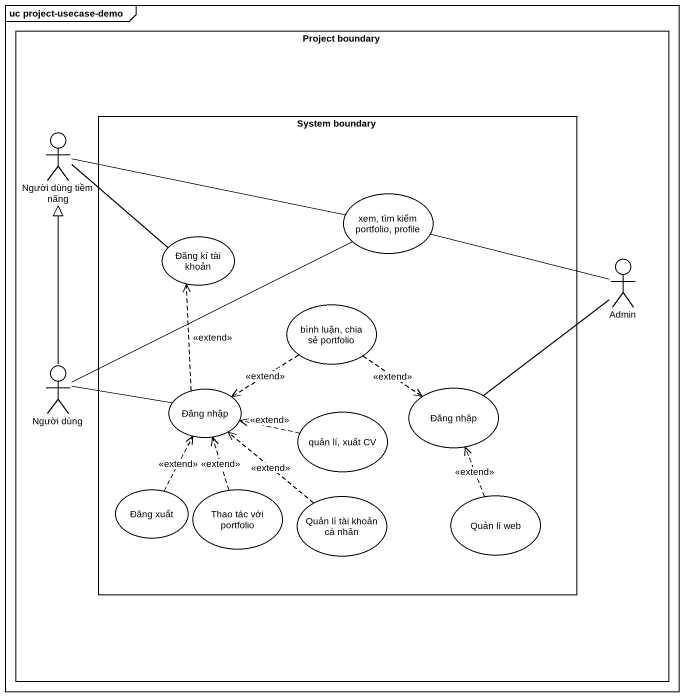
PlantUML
@startuml
mainframe uc project-usecase-demo
rectangle "Project boundary" as Project_boundary {
  actor "Người dùng tiềm năng" as Người_dùng_tiềm_năng
  rectangle "System boundary" as System_boundary {
    usecase "xem, tìm kiếm portfolio, profile" as xem_tìm_kiếm_portfolio
    usecase "Đăng kí tài khoản" as Đăng_kí_tài_khoản
    usecase "bình luận, chia sẻ portfolio" as bình_luận_chia_sẻ_portfolio
    usecase "Đăng nhập" as Đăng_nhập
    usecase "quản lí, xuất CV" as quản_lí_xuất_CV
    usecase "Đăng nhập" as Đăng_nhập_2
    usecase "Đăng xuất" as Đăng_xuất
    usecase "Thao tác với portfolio" as Thao_tác_với_portfolio
    usecase "Quản lí tài khoản cá nhân" as Quản_lí_tài_khoản_cá_nhân
    usecase "Quản lí web" as Quản_lí_web
  }
  actor Admin
  actor "Người dùng" as Người_dùng
}
Người_dùng_tiềm_năng -right- xem_tìm_kiếm_portfolio
Người_dùng_tiềm_năng -- Đăng_kí_tài_khoản
xem_tìm_kiếm_portfolio -right- Admin
bình_luận_chia_sẻ_portfolio ..> Đăng_nhập : <<extend>>
bình_luận_chia_sẻ_portfolio ..> Đăng_nhập_2 : <<extend>>
Người_dùng -up-|> Người_dùng_tiềm_năng
Người_dùng -right- xem_tìm_kiếm_portfolio
Người_dùng -right- Đăng_nhập
Đăng_nhập .up.> Đăng_kí_tài_khoản : <<extend>>
quản_lí_xuất_CV .left.> Đăng_nhập : <<extend>>
Đăng_nhập_2 -up- Admin
Đăng_xuất .up.> Đăng_nhập : <<extend>>
Thao_tác_với_portfolio .up.> Đăng_nhập : <<extend>>
Quản_lí_tài_khoản_cá_nhân .up.> Đăng_nhập : <<extend>>
Quản_lí_web .up.> Đăng_nhập_2 : <<extend>>
@enduml
